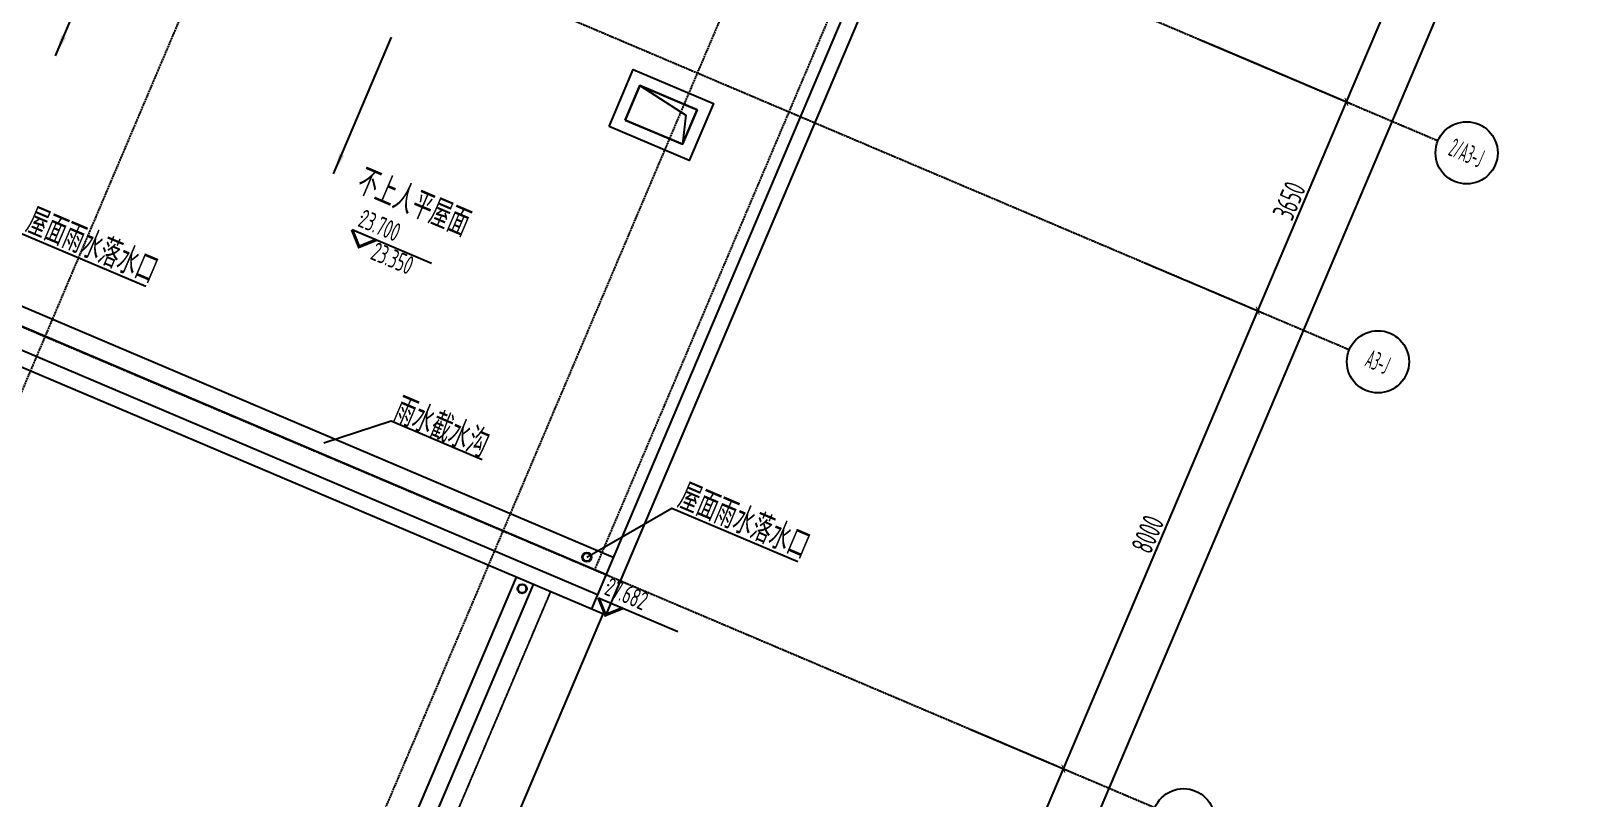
# Model space of a CAD drawing. Extents: x 11778731 to 12222456, y -6694179 to -6314888.
# Drawn here: x 11967860 to 11992816, y -6451944 to -6439611 of the extents above; entities that cross this region are included whole.
import ezdxf
from ezdxf.enums import TextEntityAlignment as Align

# ---------------------------------------------------------------- set-up
doc = ezdxf.new("R2010")
doc.units = 0
doc.header["$LTSCALE"] = 10
doc.header["$MEASUREMENT"] = 0
doc.linetypes.add('A3-RG-axis-100$0$CENTER', pattern=[2, 1.25, -0.25, 0.25, -0.25])
doc.linetypes.add('A3-RI-RF(顶视)$0$DASH', pattern=[0.35, 0.25, -0.1])
for name, color, linetype in [('A3-RG-axis-100$0$A-DIMS-100', 1, 'Continuous'), ('A3-RG-axis-100$0$A-GRID', 1, 'A3-RG-axis-100$0$CENTER'), ('A3-RG-axis-100$0$A-SYMB', 4, 'Continuous'), ('A3-RI-RF(顶视)$0$A-HATH', 9, 'Continuous'), ('A3-RI-RF(顶视)$0$A-ROOF-EDGE', 2, 'Continuous'), ('A3-RI-RF(顶视)$0$A3-RM-RF$0$0P-1', 191, 'Continuous'), ('A3-RI-RF(顶视)$0$A3-RM-RF$0$A-EQPM', 55, 'Continuous'), ('A3-RI-RF(顶视)$0$A3-SYMB-RF-100$0$A-SYMB', 4, 'Continuous'), ('A3-RI-RF(顶视)$0$A3-SYMB-RF-100$0$A-SYMB-AREA', 4, 'Continuous'), ('A3-RI-RF(顶视)$0$A3-SYMB-RF-100$0$A-SYMB-NAME', 4, 'Continuous'), ('A3-RI-RF(顶视)$0$A3-SYMB-RF-100$0$A-SYMB-NAME-E', 4, 'Continuous'), ('A3-RI-RF(顶视)$0$A3-SYMB-RF-100$0$A-SYMB-STRS', 1, 'Continuous')]:
    doc.layers.add(name, color=color, linetype=linetype)
doc.styles.add('A3-RG-axis-100$0$$0$XD2008', font='xd-hzs.shx', dxfattribs={"width": 0.7, "bigfont": 'xd-hztxt.shx'})
doc.styles.add('A3-RG-axis-100$0$XD2008', font='xd-hzs.shx', dxfattribs={"width": 0.7, "bigfont": 'xd-hztxt.shx'})
doc.styles.add('A3-RI-RF(顶视)$0$A3-SYMB-RF-100$0$ECADI', font='hzs.shx', dxfattribs={"width": 0.7, "bigfont": 'hztxt.shx'})
doc.styles.add('A3-RI-RF(顶视)$0$A3-SYMB-RF-100$0$XD2008', font='hzs.shx', dxfattribs={"width": 0.7, "bigfont": 'hztxt.shx'})
doc.dimstyles.new('A3-RG-axis-100$0$XD100$0', dxfattribs={"dimscale": 100, "dimtxt": 3.5, "dimasz": 1, "dimexe": 1, "dimexo": 2, "dimgap": 0.5, "dimtad": 1, "dimdec": 0, "dimdsep": 46, "dimtxsty": 'A3-RG-axis-100$0$XD2008', "dimblk1": 'A3-RG-axis-100$0$_ARCHTICK', "dimblk2": 'A3-RG-axis-100$0$_ARCHTICK', "dimsah": 1, "dimcen": 2.5, "dimclrt": 4, "dimaunit": 1, "dimadec": 0, "dimazin": 0, "dimtfac": 1, "dimtdec": 0, "dimtix": 1, "dimtmove": 0, "dimatfit": 3, "dimfxl": 0, "dimtolj": 1, "dimtzin": 0, "dimarcsym": 0})

# ---------------------------------------------------------------- blocks, each defined once
blk = doc.blocks.new('A3-RG-axis-100$0$$0$ECADI-TAG-GRID')
at = {"color": 13}
blk.add_circle((0, 0), 5, dxfattribs=at)
at = {"style": 'A3-RG-axis-100$0$$0$XD2008', "width": 0.7}
blk.add_attdef('GRID', text='', height=5, dxfattribs=at).set_placement((0, 0), align=Align.MIDDLE)
blk = doc.blocks.new('A3-RG-axis-100$0$_ARCHTICK')
at = {"color": 0, "linetype": 'ByBlock', "const_width": 0.15}
blk.add_lwpolyline([(-0.5, -0.5), (0.5, 0.5)], dxfattribs=at)
blk = doc.blocks.new('*D25')
at = {"layer": 'A3-RG-axis-100$0$A-DIMS-100', "color": 0, "lineweight": -2}
for p, q in [((11982950, -6450832), (11984552, -6451512)), ((11981725, -6457917), (11984460, -6451473)), ((11981231, -6457707), (11981817, -6457956))]:
    blk.add_line(p, q, dxfattribs=at)
at = {"layer": 'Defpoints', "color": 0}
for p in [(11982766, -6450754), (11984460, -6451473), (11981047, -6457629)]:
    blk.add_point(p, dxfattribs=at)
at = {"layer": 'A3-RG-axis-100$0$A-DIMS-100', "color": 0, "lineweight": -2, "xscale": 100, "yscale": 100, "zscale": 100}
for p, rotation in [((11984460, -6451473), 66.99999999988144), ((11981725, -6457917), 246.9999999998815)]:
    blk.add_blockref('A3-RG-axis-100$0$_ARCHTICK', p, dxfattribs=dict(at, rotation=rotation))
at = {"layer": 'A3-RG-axis-100$0$A-DIMS-100', "color": 4, "insert": (11982886, -6454607), "char_height": 350, "attachment_point": 5, "rotation": 67, "style": 'A3-RG-axis-100$0$XD2008'}
blk.add_mtext('\\A1;7000', dxfattribs=at)
blk = doc.blocks.new('*D26')
at = {"layer": 'A3-RG-axis-100$0$A-DIMS-100', "color": 0, "lineweight": -2}
for p, q in [((11985755, -6443332), (11987678, -6444148)), ((11984460, -6451473), (11987586, -6444109)), ((11982957, -6450835), (11984552, -6451512))]:
    blk.add_line(p, q, dxfattribs=at)
at = {"layer": 'Defpoints', "color": 0}
for p in [(11985571, -6443254), (11987586, -6444109), (11982773, -6450757)]:
    blk.add_point(p, dxfattribs=at)
at = {"layer": 'A3-RG-axis-100$0$A-DIMS-100', "color": 0, "lineweight": -2, "xscale": 100, "yscale": 100, "zscale": 100}
for p, rotation in [((11987586, -6444109), 66.99999999988144), ((11984460, -6451473), 246.9999999998815)]:
    blk.add_blockref('A3-RG-axis-100$0$_ARCHTICK', p, dxfattribs=dict(at, rotation=rotation))
at = {"layer": 'A3-RG-axis-100$0$A-DIMS-100', "color": 4, "insert": (11985816, -6447703), "char_height": 350, "attachment_point": 5, "rotation": 67, "style": 'A3-RG-axis-100$0$XD2008'}
blk.add_mtext('\\A1;8000', dxfattribs=at)
blk = doc.blocks.new('*D27')
at = {"layer": 'A3-RG-axis-100$0$A-DIMS-100', "color": 0, "lineweight": -2}
for p, q in [((11986659, -6439750), (11989104, -6440788)), ((11987586, -6444109), (11989012, -6440749)), ((11985757, -6443333), (11987678, -6444148))]:
    blk.add_line(p, q, dxfattribs=at)
at = {"layer": 'Defpoints', "color": 0}
for p in [(11986474, -6439672), (11989012, -6440749), (11985573, -6443254)]:
    blk.add_point(p, dxfattribs=at)
at = {"layer": 'A3-RG-axis-100$0$A-DIMS-100', "color": 0, "lineweight": -2, "xscale": 100, "yscale": 100, "zscale": 100}
for p, rotation in [((11989012, -6440749), 66.99999999988144), ((11987586, -6444109), 246.9999999998815)]:
    blk.add_blockref('A3-RG-axis-100$0$_ARCHTICK', p, dxfattribs=dict(at, rotation=rotation))
at = {"layer": 'A3-RG-axis-100$0$A-DIMS-100', "color": 4, "insert": (11988092, -6442341), "char_height": 350, "attachment_point": 5, "rotation": 67, "style": 'A3-RG-axis-100$0$XD2008'}
blk.add_mtext('\\A1;3650', dxfattribs=at)
blk = doc.blocks.new('*D28')
at = {"layer": 'A3-RG-axis-100$0$A-DIMS-100', "color": 0, "lineweight": -2}
for p, q in [((11988882, -6435969), (11990804, -6436784)), ((11989012, -6440749), (11990712, -6436745)), ((11986821, -6439819), (11989104, -6440788))]:
    blk.add_line(p, q, dxfattribs=at)
at = {"layer": 'Defpoints', "color": 0}
for p in [(11988698, -6435890), (11990712, -6436745), (11986636, -6439741)]:
    blk.add_point(p, dxfattribs=at)
at = {"layer": 'A3-RG-axis-100$0$A-DIMS-100', "color": 0, "lineweight": -2, "xscale": 100, "yscale": 100, "zscale": 100}
for p, rotation in [((11990712, -6436745), 66.99999999988144), ((11989012, -6440749), 246.9999999998815)]:
    blk.add_blockref('A3-RG-axis-100$0$_ARCHTICK', p, dxfattribs=dict(at, rotation=rotation))
at = {"layer": 'A3-RG-axis-100$0$A-DIMS-100', "color": 4, "insert": (11989655, -6438659), "char_height": 350, "attachment_point": 5, "rotation": 67, "style": 'A3-RG-axis-100$0$XD2008'}
blk.add_mtext('\\A1;4350', dxfattribs=at)
blk = doc.blocks.new('*D30')
at = {"layer": 'A3-RG-axis-100$0$A-DIMS-100', "color": 0, "lineweight": -2}
for p, q in [((11989787, -6432550), (11992908, -6433875)), ((11967770, -6492840), (11992816, -6433836)), ((11964387, -6491404), (11967862, -6492879))]:
    blk.add_line(p, q, dxfattribs=at)
at = {"layer": 'Defpoints', "color": 0}
for p in [(11989603, -6432472), (11992816, -6433836), (11964203, -6491326)]:
    blk.add_point(p, dxfattribs=at)
at = {"layer": 'A3-RG-axis-100$0$A-DIMS-100', "color": 0, "lineweight": -2, "xscale": 100, "yscale": 100, "zscale": 100}
for p, rotation in [((11992816, -6433836), 66.99999999988144), ((11967770, -6492840), 246.9999999998815)]:
    blk.add_blockref('A3-RG-axis-100$0$_ARCHTICK', p, dxfattribs=dict(at, rotation=rotation))
at = {"layer": 'A3-RG-axis-100$0$A-DIMS-100', "color": 4, "insert": (11980086, -6463250), "char_height": 350, "attachment_point": 5, "rotation": 67, "style": 'A3-RG-axis-100$0$XD2008'}
blk.add_mtext('\\A1;64100', dxfattribs=at)
blk = doc.blocks.new('A3-RI-RF(顶视)$0$A3-SYMB-RF-100$0$ECADI-TAG-HGHT（国标）')
at = {"layer": '', "color": 1}
blk.add_line((-2.12, 2.12), (11.77, 2.12), dxfattribs=at)
at = {"color": 1, "const_width": 0.5}
blk.add_lwpolyline([(-2.12, 2.12), (0, 0), (2.12, 2.12)], dxfattribs=at)
at = {"color": 1}
blk.add_point((-1.48, 4.6), dxfattribs=at)
at = {"style": 'A3-RI-RF(顶视)$0$A3-SYMB-RF-100$0$XD2008', "width": 0.7}
blk.add_attdef('FL', text='', height=3, dxfattribs=at).set_placement((-2.69, 2.97), align=Align.RIGHT)
for tag, p in [('F.F.L.', (2.28, 2.97)), ('T.O.S.', (2.28, -1.1))]:
    blk.add_attdef(tag, p, '', height=3, dxfattribs=at)
blk = doc.blocks.new('A3-RI-RF(顶视)$0$A3-SYMB-RF-100$0$ECADI-TAG-ROOM')
at = {"layer": 'A3-RI-RF(顶视)$0$A3-SYMB-RF-100$0$A-SYMB-AREA', "style": 'A3-RI-RF(顶视)$0$A3-SYMB-RF-100$0$ECADI', "width": 0.7}
blk.add_attdef('340M2', text='', height=2.5, dxfattribs=at).set_placement((7.17, -1.75), align=Align.MIDDLE_LEFT)
at = {"layer": 'A3-RI-RF(顶视)$0$A3-SYMB-RF-100$0$A-SYMB-NAME', "style": 'A3-RI-RF(顶视)$0$A3-SYMB-RF-100$0$ECADI', "width": 0.7}
blk.add_attdef('CHINESENAME', (-5.13, 0.09), '', height=4.5, dxfattribs=at)
at = {"layer": 'A3-RI-RF(顶视)$0$A3-SYMB-RF-100$0$A-SYMB-NAME-E', "style": 'A3-RI-RF(顶视)$0$A3-SYMB-RF-100$0$ECADI', "width": 0.7}
for tag, p in [('ENGLISHHIGH', (-5.13, 8.04)), ('ENGLISHLOW', (-5.13, 4.84))]:
    blk.add_attdef(tag, p, '', height=2.5, dxfattribs=at)
blk = doc.blocks.new('A3-RI-RF(顶视)$0$A3-RM-RF$0$DFA')
at = {"layer": 'A3-RI-RF(顶视)$0$A3-RM-RF$0$0P-1'}
for radius in [75, 65]:
    blk.add_circle((0, 0), radius, dxfattribs=at)
blk = doc.blocks.new('A3-RI-RF(顶视)')
at = {"layer": 'A3-RI-RF(顶视)$0$A-HATH', "linetype": 'A3-RI-RF(顶视)$0$DASH'}
blk.add_lwpolyline([(11904898.2, -6423676.1), (11904600.3, -6429360, -0.0333173), (11938659.8, -6448425.2), (11947184.1, -6452043.6), (11970555.8, -6461964.3), (11976217.5, -6448626.2)], format="xyb", dxfattribs=at)
at = {"layer": 'A3-RI-RF(顶视)$0$A-ROOF-EDGE', "color": 6}
for p, q in [((11922410.3, -6425514.8), (11976968.7, -6448673.5)), ((11922312.6, -6425745), (11977101.2, -6449001.3))]:
    blk.add_line(p, q, dxfattribs=at)
at = {"layer": 'A3-RI-RF(顶视)$0$A-ROOF-EDGE'}
for p, q in [((11981423.1, -6438179.7), (11976871, -6448903.6)), ((11981653.2, -6438277.4), (11977101.2, -6449001.3))]:
    blk.add_line(p, q, dxfattribs=at)
blk.add_lwpolyline([(11977074.7, -6448935.7), (11977074.7, -6448935.7), (11971198.1, -6462780.1), (11953156.1, -6455121.7), (11952019.1, -6457800.3), (11961868.5, -6461981.1), (11950654.5, -6488399.6), (11923775.8, -6476990.3), (11934989.8, -6450571.8), (11944839.2, -6454752.6), (11945976.2, -6452074), (11937358.7, -6448416.1, 0.0021045), (11935284.3, -6447089.5), (11932817.3, -6450983.9, 0.0333547), (11899110.4, -6432654.1), (11899696.6, -6421468.1)], format="xyb", dxfattribs=at)
for points in [[(11977154.1, -6441147.6), (11977544.8, -6440227.1), (11978833.5, -6440774.1), (11978442.8, -6441694.6)], [(11977416.3, -6441041.6), (11977650.7, -6440489.3), (11978571.2, -6440880.1), (11978336.8, -6441432.4)]]:
    blk.add_lwpolyline(points, close=True, dxfattribs=at)
at = {"layer": 'A3-RI-RF(顶视)$0$A3-RM-RF$0$0P-1'}
for p, q in [((11977222.7, -6448075.1), (11965192.2, -6442968.5)), ((11977105.5, -6448351.3), (11965112, -6443260.3))]:
    blk.add_line(p, q, dxfattribs=at)
for points in [[(11905192.1, -6423800.8), (11904910.4, -6429175.3, -0.0331236), (11938801.4, -6448159.4), (11947301.3, -6451767.4), (11970396.9, -6461570.9), (11975941.3, -6448508.9)], [(11905485.9, -6423925.6), (11905220.5, -6428990.8, -0.0329302), (11938942.8, -6447893.6), (11947418.5, -6451491.3), (11970237.9, -6461177.5), (11975665.2, -6448391.7)]]:
    blk.add_lwpolyline(points, format="xyb", dxfattribs=at)
at = {"layer": 'A3-RI-RF(顶视)$0$A3-RM-RF$0$A-EQPM'}
blk.add_lwpolyline([(11977416.3, -6441041.6), (11978336.8, -6441432.4), (11978571.2, -6440880.1), (11977650.7, -6440489.3)], close=True, dxfattribs=at)
blk.add_lwpolyline([(11977650.7, -6440489.3), (11978391.2, -6440964.8), (11978336.8, -6441432.4)], dxfattribs=at)
at = {"layer": 'A3-RI-RF(顶视)$0$A3-SYMB-RF-100$0$A-SYMB'}
for points in [[(11966313.8, -6443641.1), (11967680.7, -6442853.5), (11969703.4, -6443712.1)], [(11972567.2, -6446233.2), (11973652.4, -6445878), (11975116.9, -6446499.6)], [(11976798.6, -6448070.9), (11978165.5, -6447283.2), (11980188.2, -6448141.8)]]:
    blk.add_lwpolyline(points, dxfattribs=at)
at = {"layer": 'A3-RI-RF(顶视)$0$A3-SYMB-RF-100$0$A-SYMB-STRS'}
for p, q in [((11968252.9, -6440010.2), (11969187.1, -6437809.5)), ((11972724.9, -6441908.4), (11973659, -6439707.7))]:
    blk.add_line(p, q, dxfattribs=at)
at = {"layer": 'A3-RI-RF(顶视)$0$A3-SYMB-RF-100$0$A-SYMB-STRS', "extrusion": (1.26502e-09, -6.64634e-09, -1)}
for points in [[(-11968424.1, -6439717.2, 0.1), (-11968346.8, -6439684.1, 0.1), (-11968252.9, -6440010.2, 0.1)], [(-11972896.1, -6441615.4, 0.1), (-11972818.7, -6441582.3, 0.1), (-11972724.9, -6441908.4, 0.1)]]:
    blk.add_solid(points, dxfattribs=at)
at = {"layer": 'A3-RI-RF(顶视)$0$A3-RM-RF$0$0P-1'}
for p in [(11976798.6, -6448070.9), (11975757.4, -6448578.2)]:
    blk.add_blockref('A3-RI-RF(顶视)$0$A3-RM-RF$0$DFA', p, dxfattribs=at)
at = {"layer": 'A3-RI-RF(顶视)$0$A3-SYMB-RF-100$0$A-SYMB'}
ref = blk.add_blockref('A3-RI-RF(顶视)$0$A3-SYMB-RF-100$0$ECADI-TAG-ROOM', (11973864.1, -6442555.6), dxfattribs=dict(at, xscale=-99.99999999989045, yscale=100.0000000001164, rotation=337.0000000000113))
ref.add_attrib('CHINESENAME', ' 不上人平屋面', (11972900.9, -6442137.2), dxfattribs={"height": 450, "rotation": 337, "style": 'A3-RI-RF(顶视)$0$A3-SYMB-RF-100$0$ECADI', "width": 0.7})
ref = blk.add_blockref('A3-RI-RF(顶视)$0$A3-SYMB-RF-100$0$ECADI-TAG-ROOM', (11968211.3, -6443043.9), dxfattribs=dict(at, xscale=99.99999999989046, yscale=100.0000000001164, rotation=337))
ref.add_attrib('CHINESENAME', '屋面雨水落水口', (11967743, -6442835.6), dxfattribs={"height": 450, "rotation": 337, "style": 'A3-RI-RF(顶视)$0$A3-SYMB-RF-100$0$ECADI', "width": 0.7})
ref = blk.add_blockref('A3-RI-RF(顶视)$0$A3-SYMB-RF-100$0$ECADI-TAG-HGHT（国标）', (11973133.8, -6443080.4), dxfattribs=dict(at, xscale=99.99999999999999, yscale=99.99999999999999, zscale=99.99999999999997, rotation=337))
ref.add_attrib('F.F.L.', '23.700', (11973099, -6442743.3), dxfattribs={"layer": '0', "height": 300, "rotation": 337, "style": 'A3-RI-RF(顶视)$0$A3-SYMB-RF-100$0$XD2008', "width": 0.7})
ref.add_attrib('T.O.S.', '23.350', (11973300.8, -6443271.3), dxfattribs={"layer": '0', "height": 300, "rotation": 337, "style": 'A3-RI-RF(顶视)$0$A3-SYMB-RF-100$0$XD2008', "width": 0.7})
ref = blk.add_blockref('A3-RI-RF(顶视)$0$A3-SYMB-RF-100$0$ECADI-TAG-ROOM', (11974850.6, -6446268.9), dxfattribs=dict(at, xscale=-99.99999999989045, yscale=100.0000000001164, rotation=337.0000000000113))
ref.add_attrib('CHINESENAME', '雨水截水沟', (11973652.4, -6445878), dxfattribs={"height": 450, "rotation": 337, "style": 'A3-RI-RF(顶视)$0$A3-SYMB-RF-100$0$ECADI', "width": 0.7})
ref = blk.add_blockref('A3-RI-RF(顶视)$0$A3-SYMB-RF-100$0$ECADI-TAG-ROOM', (11978696.1, -6447473.7), dxfattribs=dict(at, xscale=99.99999999989046, yscale=100.0000000001164, rotation=337))
ref.add_attrib('CHINESENAME', '屋面雨水落水口', (11978227.8, -6447265.3), dxfattribs={"height": 450, "rotation": 337, "style": 'A3-RI-RF(顶视)$0$A3-SYMB-RF-100$0$ECADI', "width": 0.7})
ref = blk.add_blockref('A3-RI-RF(顶视)$0$A3-SYMB-RF-100$0$ECADI-TAG-HGHT（国标）', (11977097.2, -6449002.1), dxfattribs=dict(at, xscale=99.99999999999999, yscale=99.99999999999999, zscale=99.99999999999997, rotation=337))
ref.add_attrib('F.F.L.', '27.682', (11977062.4, -6448664.9), dxfattribs={"layer": '0', "height": 300, "rotation": 337, "style": 'A3-RI-RF(顶视)$0$A3-SYMB-RF-100$0$XD2008', "width": 0.7})
blk = doc.blocks.new('A3-RG-axis-100')
at = {"layer": 'A3-RG-axis-100$0$A-GRID'}
for p, q in [((11906717.6, -6409782.5), (11989058.9, -6444734.3)), ((11906272, -6418284.3), (11985933, -6452098.3)), ((11979102.4, -6418565.4), (11947827.8, -6492243.7)), ((11987939.3, -6422316.5), (11976921.4, -6448273.1)), ((11983067.8, -6429698.1), (11955191.9, -6495369.6)), ((11972636.5, -6433798.2), (11990485, -6441374.5))]:
    blk.add_line(p, q, dxfattribs=at)
at = {"layer": 'A3-RG-axis-100$0$A-SYMB'}
ref = blk.add_blockref('A3-RG-axis-100$0$$0$ECADI-TAG-GRID', (11990945.3, -6441569.8), dxfattribs=dict(at, xscale=100, yscale=100, zscale=100, rotation=337))
ref.add_attrib('GRID', '2/A3-J', dxfattribs={"layer": '0', "height": 300, "rotation": 337, "style": 'A3-RG-axis-100$0$$0$XD2008', "width": 0.5}).set_placement((11990945.3, -6441569.8), align=Align.MIDDLE)
ref = blk.add_blockref('A3-RG-axis-100$0$$0$ECADI-TAG-GRID', (11989519.1, -6444929.7), dxfattribs=dict(at, xscale=100, yscale=100, zscale=100, rotation=337))
ref.add_attrib('GRID', 'A3-J', dxfattribs={"layer": '0', "height": 300, "rotation": 337, "style": 'A3-RG-axis-100$0$$0$XD2008', "width": 0.5}).set_placement((11989519.1, -6444929.7), align=Align.MIDDLE)
ref = blk.add_blockref('A3-RG-axis-100$0$$0$ECADI-TAG-GRID', (11986393.3, -6452293.7), dxfattribs=dict(at, xscale=100, yscale=100, zscale=100, rotation=337))
ref.add_attrib('GRID', 'A3-H', dxfattribs={"layer": '0', "height": 300, "rotation": 337, "style": 'A3-RG-axis-100$0$$0$XD2008', "width": 0.5}).set_placement((11986393.3, -6452293.7), align=Align.MIDDLE)
at = {"layer": 'A3-RG-axis-100$0$A-DIMS-100'}
for base, p1, p2, picture, middle in [((11992815.9, -6433835.9), (11964203.3, -6491326.2), (11989603.3, -6432472.3), '*D30', (11980085.9, -6463250.1)), ((11990711.9, -6436745.1), (11986636.4, -6439740.8), (11988698.4, -6435890.4), '*D28', (11989655, -6438659.3)), ((11989012.2, -6440749.3), (11985572.5, -6443254.4), (11986474.4, -6439672.1), '*D27', (11988092, -6442341.3)), ((11987586.1, -6444109.1), (11982772.6, -6450756.8), (11985571.2, -6443253.9), '*D26', (11985816, -6447703.2)), ((11984460.2, -6451473.2), (11981047.2, -6457629), (11982766.3, -6450754.1), '*D25', (11982885.6, -6454607))]:
    dim = blk.add_linear_dim(base=base, p1=p1, p2=p2, angle=67, dimstyle='A3-RG-axis-100$0$XD100$0', override={"dimasz": 1}, dxfattribs=at)
    dim.commit()
    dim.dimension.update_dxf_attribs({"geometry": picture, "text_midpoint": middle})

msp = doc.modelspace()

# ---------------------------------------------------------------- block references
for name in ['A3-RI-RF(顶视)', 'A3-RG-axis-100']:
    msp.add_blockref(name, (0, 0))

doc.saveas('drawing.dxf')
